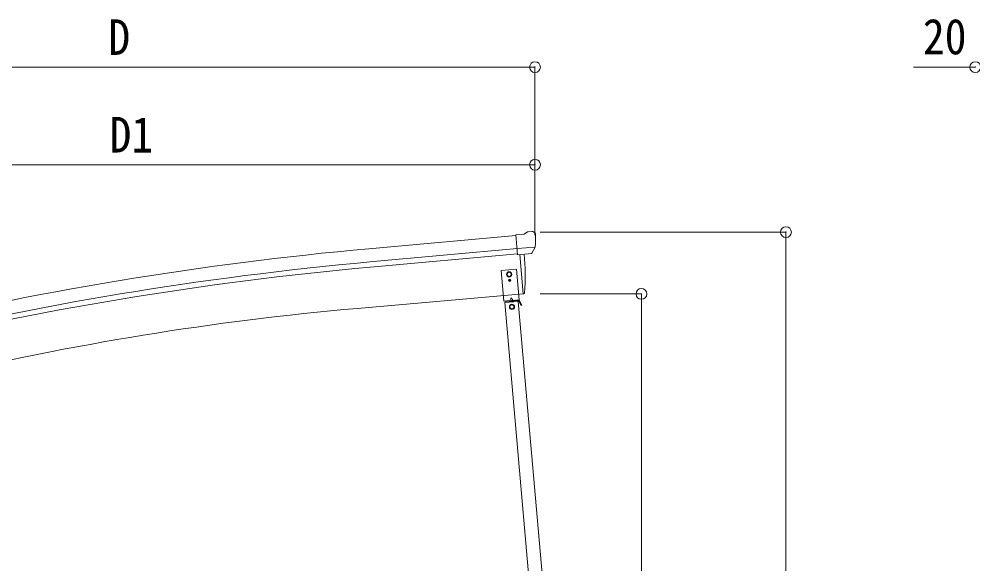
# Model space of a CAD drawing. Units: millimetres at full size, sheet at 1:35; details may follow other scales. Extents: x -9783 to 9892, y -6828 to 6752.
# Drawn here: x -6315 to -3219, y 626 to 2394 of the extents above; entities that cross this region are included whole.
import ezdxf
from ezdxf.enums import TextEntityAlignment as Align

# ---------------------------------------------------------------- set-up
doc = ezdxf.new("R2010")
doc.units = ezdxf.units.MM
doc.header["$LTSCALE"] = 35
doc.header["$PDMODE"] = 32
doc.header["$PDSIZE"] = 35
for name, color, linetype, lineweight in [('0-1_本体', 4, 'Continuous', 9), ('0-2_部品', 7, 'Continuous', 9), ('0-A_寸法', 4, 'Continuous', 9)]:
    doc.layers.add(name, color=color, linetype=linetype, lineweight=lineweight)
doc.styles.add('ＭＳ ゴシック', font='')
doc.styles.get('ＭＳ ゴシック').set_extended_font_data('MS Gothic')

msp = doc.modelspace()

# ---------------------------------------------------------------- linework, layer by layer
at = {"layer": '0-1_本体'}
for p, q in [((-4702.42, 1691.84), (-5179.94, 1648.64)), ((-4698.66, 1648.85), (-5176.05, 1605.65)), ((-4697.19, 1632.07), (-5174.53, 1588.89)), ((-4689.96, 1629.69), (-4678.8, 1502.08)), ((-5216.74, 1455.02), (-4678.8, 1502.08))]:
    msp.add_line(p, q, dxfattribs=at)
for centre, radius, start, end in [((-4183.81, -9361.37), 11054.98, 95.16866, 103.66973), ((-4183.81, -9361.37), 11011.82, 95.16974, 103.66973), ((-4183.81, -9361.37), 10994.98, 95.16974, 103.66973), ((-4393.75, -7951.76), 9442.71, 95.00001, 103.5)]:
    msp.add_arc(centre, radius, start, end, dxfattribs=at)
at = {"layer": '0-2_部品'}
for p, q in [((-4676.04, 1696.29), (-4664.32, 1703.06)), ((-4649.42, 1704.64), (-4663.09, 1703.45)), ((-4640.29, 1698.89), (-4645.77, 1703.49)), ((-4676.04, 1696.29), (-4702.61, 1693.96)), ((-4696.95, 1629.3), (-4702.61, 1693.96)), ((-4639.22, 1696.85), (-4639.1, 1695.51)), ((-4639.75, 1654), (-4698.66, 1648.85)), ((-4651, 1634.51), (-4640.06, 1653.45)), ((-4686.99, 1630.18), (-4696.95, 1629.3)), ((-4689.98, 1629.91), (-4678.82, 1502.31)), ((-4653.39, 1633.12), (-4661.09, 1632.44)), ((-4678.82, 1502.31), (-4676.76, 1502.56))]:
    msp.add_line(p, q, dxfattribs=at)
for points in [[(-4639.67, 1654.63), (-4639.96, 1653.65), (-4640.06, 1653.45)], [(-4686.99, 1630.18), (-4686.72, 1630.11), (-4661.35, 1632.33), (-4661.09, 1632.44)]]:
    msp.add_lwpolyline(points, dxfattribs=at)
msp.add_circle((-4724.5, 1565.57), 6.5, dxfattribs=at)
for centre, radius, start, end in [((-4662.82, 1700.46), 3, 95, 120), ((-4648.98, 1699.66), 5, 50.00648, 94.99352), ((-4840.73, 1677.87), 202.4, 353.4085, 5), ((-5572.58, 1558.12), 900, 356.63919, 4.64986), ((-4677.12, 1505.54), 3, 277, 356.63919)]:
    msp.add_arc(centre, radius, start, end, dxfattribs=at)
for centre, major_axis, ratio, start_param, end_param in [((-4634.9, 1700.89), (-15.35, 3.44), 0.101033, 5.9751426, 5.9753737), ((-4642.22, 1696.59), (2.71, -1.31), 0.997474, 0.5366567, 1.3225652), ((-4653.65, 1636.11), (1.62, -2.54), 0.997631, 5.8041905, 5.8929484), ((-4653.72, 1636.22), (-3.5, 2.17), 0.650902, 2.1145521, 2.1873627), ((-4653.6, 1636.02), (1.62, -2.54), 0.997631, 5.965759, 6.7621801)]:
    msp.add_ellipse(centre, major_axis=major_axis, ratio=ratio, start_param=start_param, end_param=end_param, dxfattribs=at)
at = {"layer": '0-A_寸法', "color": 6}
for p, q in [((-7339.54, 2237.8), (-4640.54, 2237.8)), ((-4640.54, 2237.8), (-4640.54, 1921.18)), ((-3211.79, 2237.8), (-3411.79, 2237.8)), ((-7261.54, 1921.18), (-4640.54, 1921.18)), ((-4640.54, 1921.18), (-4640.54, 1692.17)), ((-3826.19, 1702.44), (-4624.03, 1702.44)), ((-3826.19, -1110.56), (-3826.19, 1702.44)), ((-4295.2, 1502.04), (-4624.03, 1502.04)), ((-4295.2, 1502.04), (-4295.2, -1110.56))]:
    msp.add_line(p, q, dxfattribs=at)
at = {"layer": '0-A_寸法'}
for p, q in [((-4723.98, 1546.08), (-4724.8, 1546.09)), ((-4721.54, 1545.21), (-4720.72, 1545.2)), ((-4717.83, 1489.32), (-4721.96, 1480.47)), ((-4717.83, 1489.32), (-4712.23, 1481.32)), ((-4694.74, 1477.83), (-4738.57, 1473.99)), ((-4738.55, 1473.99), (-4598.67, -119.14)), ((-4693.83, 1480.92), (-4737.34, 1477.11)), ((-4737.08, 1474.12), (-4737.34, 1477.11)), ((-4722.64, 1475.39), (-4722.9, 1478.38)), ((-4722.68, 1475.89), (-4710.72, 1476.93)), ((-4710.68, 1476.43), (-4710.94, 1479.42)), ((-4696.24, 1477.7), (-4696.5, 1480.69)), ((-4696.28, 1478.2), (-4693.61, 1478.43)), ((-4694.71, 1477.84), (-4554.84, -115.29)), ((-4683.13, 1465.85), (-4690.97, 1479.43)), ((-4687.79, 1468.93), (-4685.63, 1470.18))]:
    msp.add_line(p, q, dxfattribs=at)
for points in [[(-4692.19, 1483.07), (-4700.9, 1582.69), (-4750.71, 1578.33), (-4742, 1478.71)], [(-4724.5, 1573.07), (-4731, 1569.32), (-4731, 1561.82), (-4724.5, 1558.06), (-4718, 1561.82), (-4718, 1569.32)], [(-4701.98, 1480.21), (-4731.86, 1477.59), (-4732.04, 1479.58), (-4702.15, 1482.2)], [(-4715.26, 1467.48), (-4721.76, 1463.72), (-4721.76, 1456.22), (-4715.26, 1452.47), (-4708.76, 1456.22), (-4708.76, 1463.72)]]:
    msp.add_lwpolyline(points, close=True, dxfattribs=at)
for points in [[(-4722.33, 1546.87), (-4722.31, 1547.69), (-4723.13, 1547.7), (-4723.15, 1546.88)], [(-4724.8, 1546.09), (-4724.82, 1545.27), (-4724, 1545.26)], [(-4723.19, 1544.42), (-4723.21, 1543.6), (-4722.39, 1543.59), (-4722.37, 1544.41)], [(-4720.72, 1545.2), (-4720.7, 1546.02), (-4721.52, 1546.03)], [(-4683.13, 1465.85), (-4685.29, 1464.6), (-4693.13, 1478.18)]]:
    msp.add_lwpolyline(points, dxfattribs=at)
for centre, radius in [((-4724.5, 1565.57), 8.5), ((-4724.5, 1565.57), 7.7), ((-4722.76, 1545.64), 3.75), ((-4715.26, 1459.97), 8.5), ((-4715.26, 1459.97), 7.7), ((-4715.26, 1459.97), 6.5)]:
    msp.add_circle(centre, radius, dxfattribs=at)
for centre, radius, start, end in [((-4724.01, 1544.44), 0.82, 359, 89), ((-4723.97, 1546.9), 0.82, 269, 359), ((-4721.55, 1544.39), 0.82, 89, 179), ((-4721.51, 1546.85), 0.82, 179, 269), ((-4693.57, 1477.93), 3, 30, 95), ((-4693.57, 1477.93), 0.5, 30, 95)]:
    msp.add_arc(centre, radius, start, end, dxfattribs=at)
at = {"layer": '0-A_寸法', "color": 6}
for p in [(-4640.54, 2237.8), (-3211.79, 2237.8), (-4640.54, 1921.18), (-3826.19, 1702.44), (-4295.2, 1502.04)]:
    msp.add_point(p, dxfattribs=at)

# ---------------------------------------------------------------- texts
at = {"layer": '0-A_寸法', "color": 7, "style": 'ＭＳ ゴシック', "width": 0.9}
for s, p in [('D', (-6025.04, 2242.8)), ('20', (-3381.79, 2244.8)), ('D1', (-6021.04, 1926.18))]:
    msp.add_text(s, height=115.5, dxfattribs=at).set_placement(p, align=Align.BOTTOM_LEFT)

doc.saveas('drawing.dxf')
